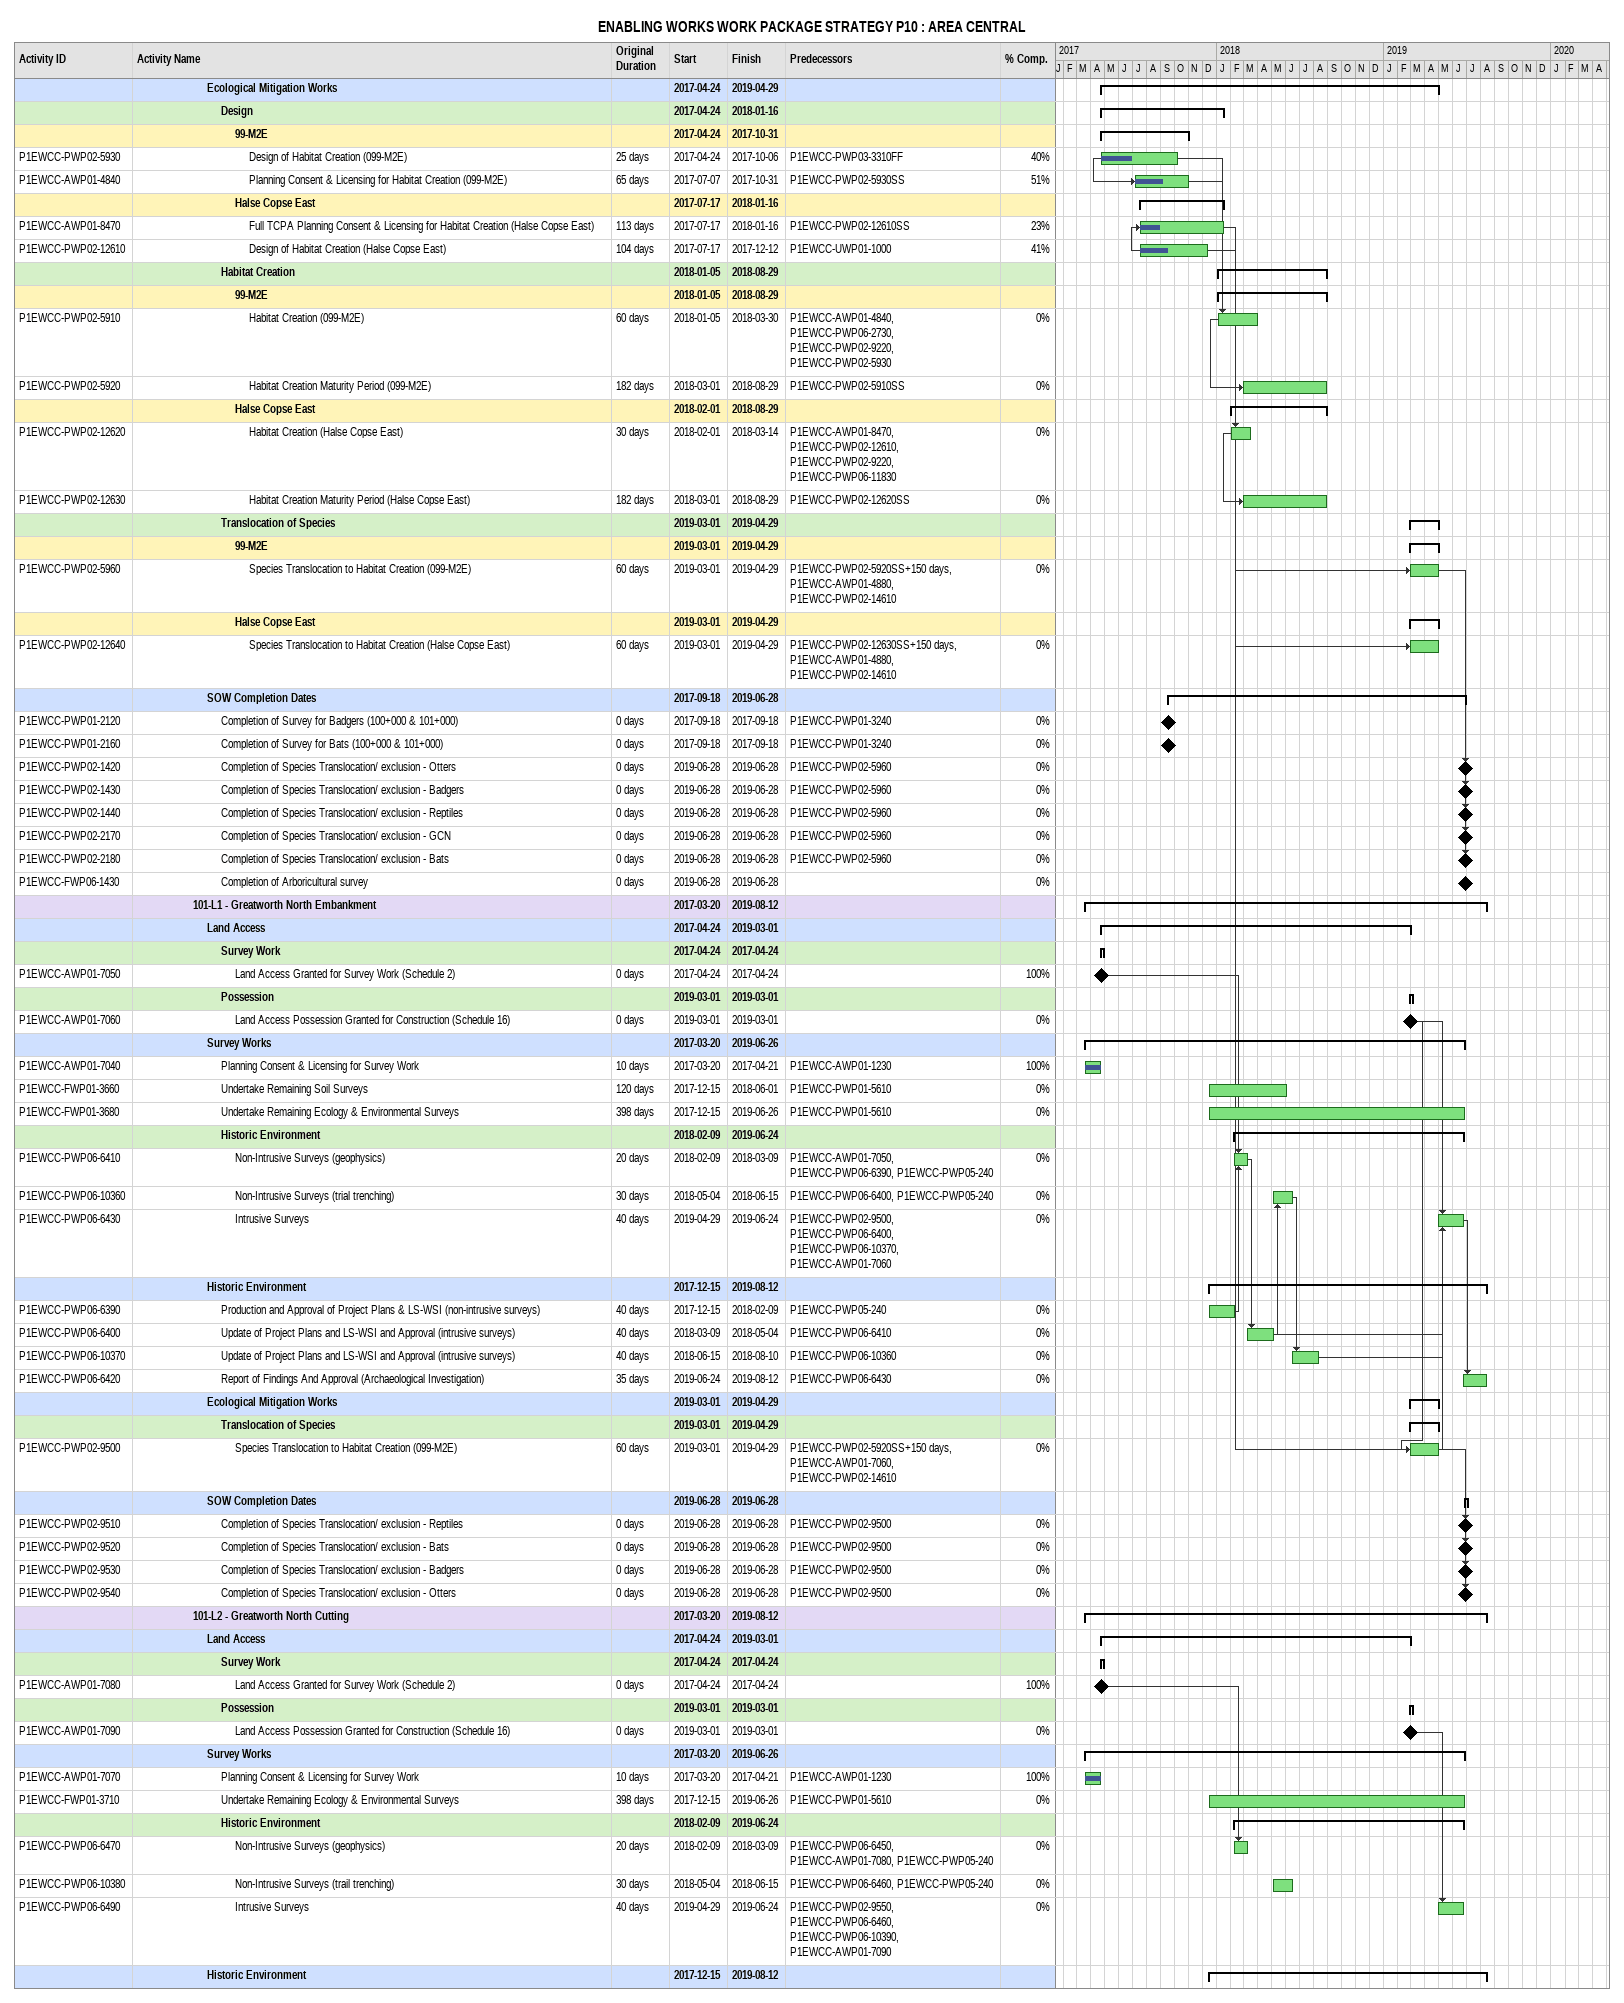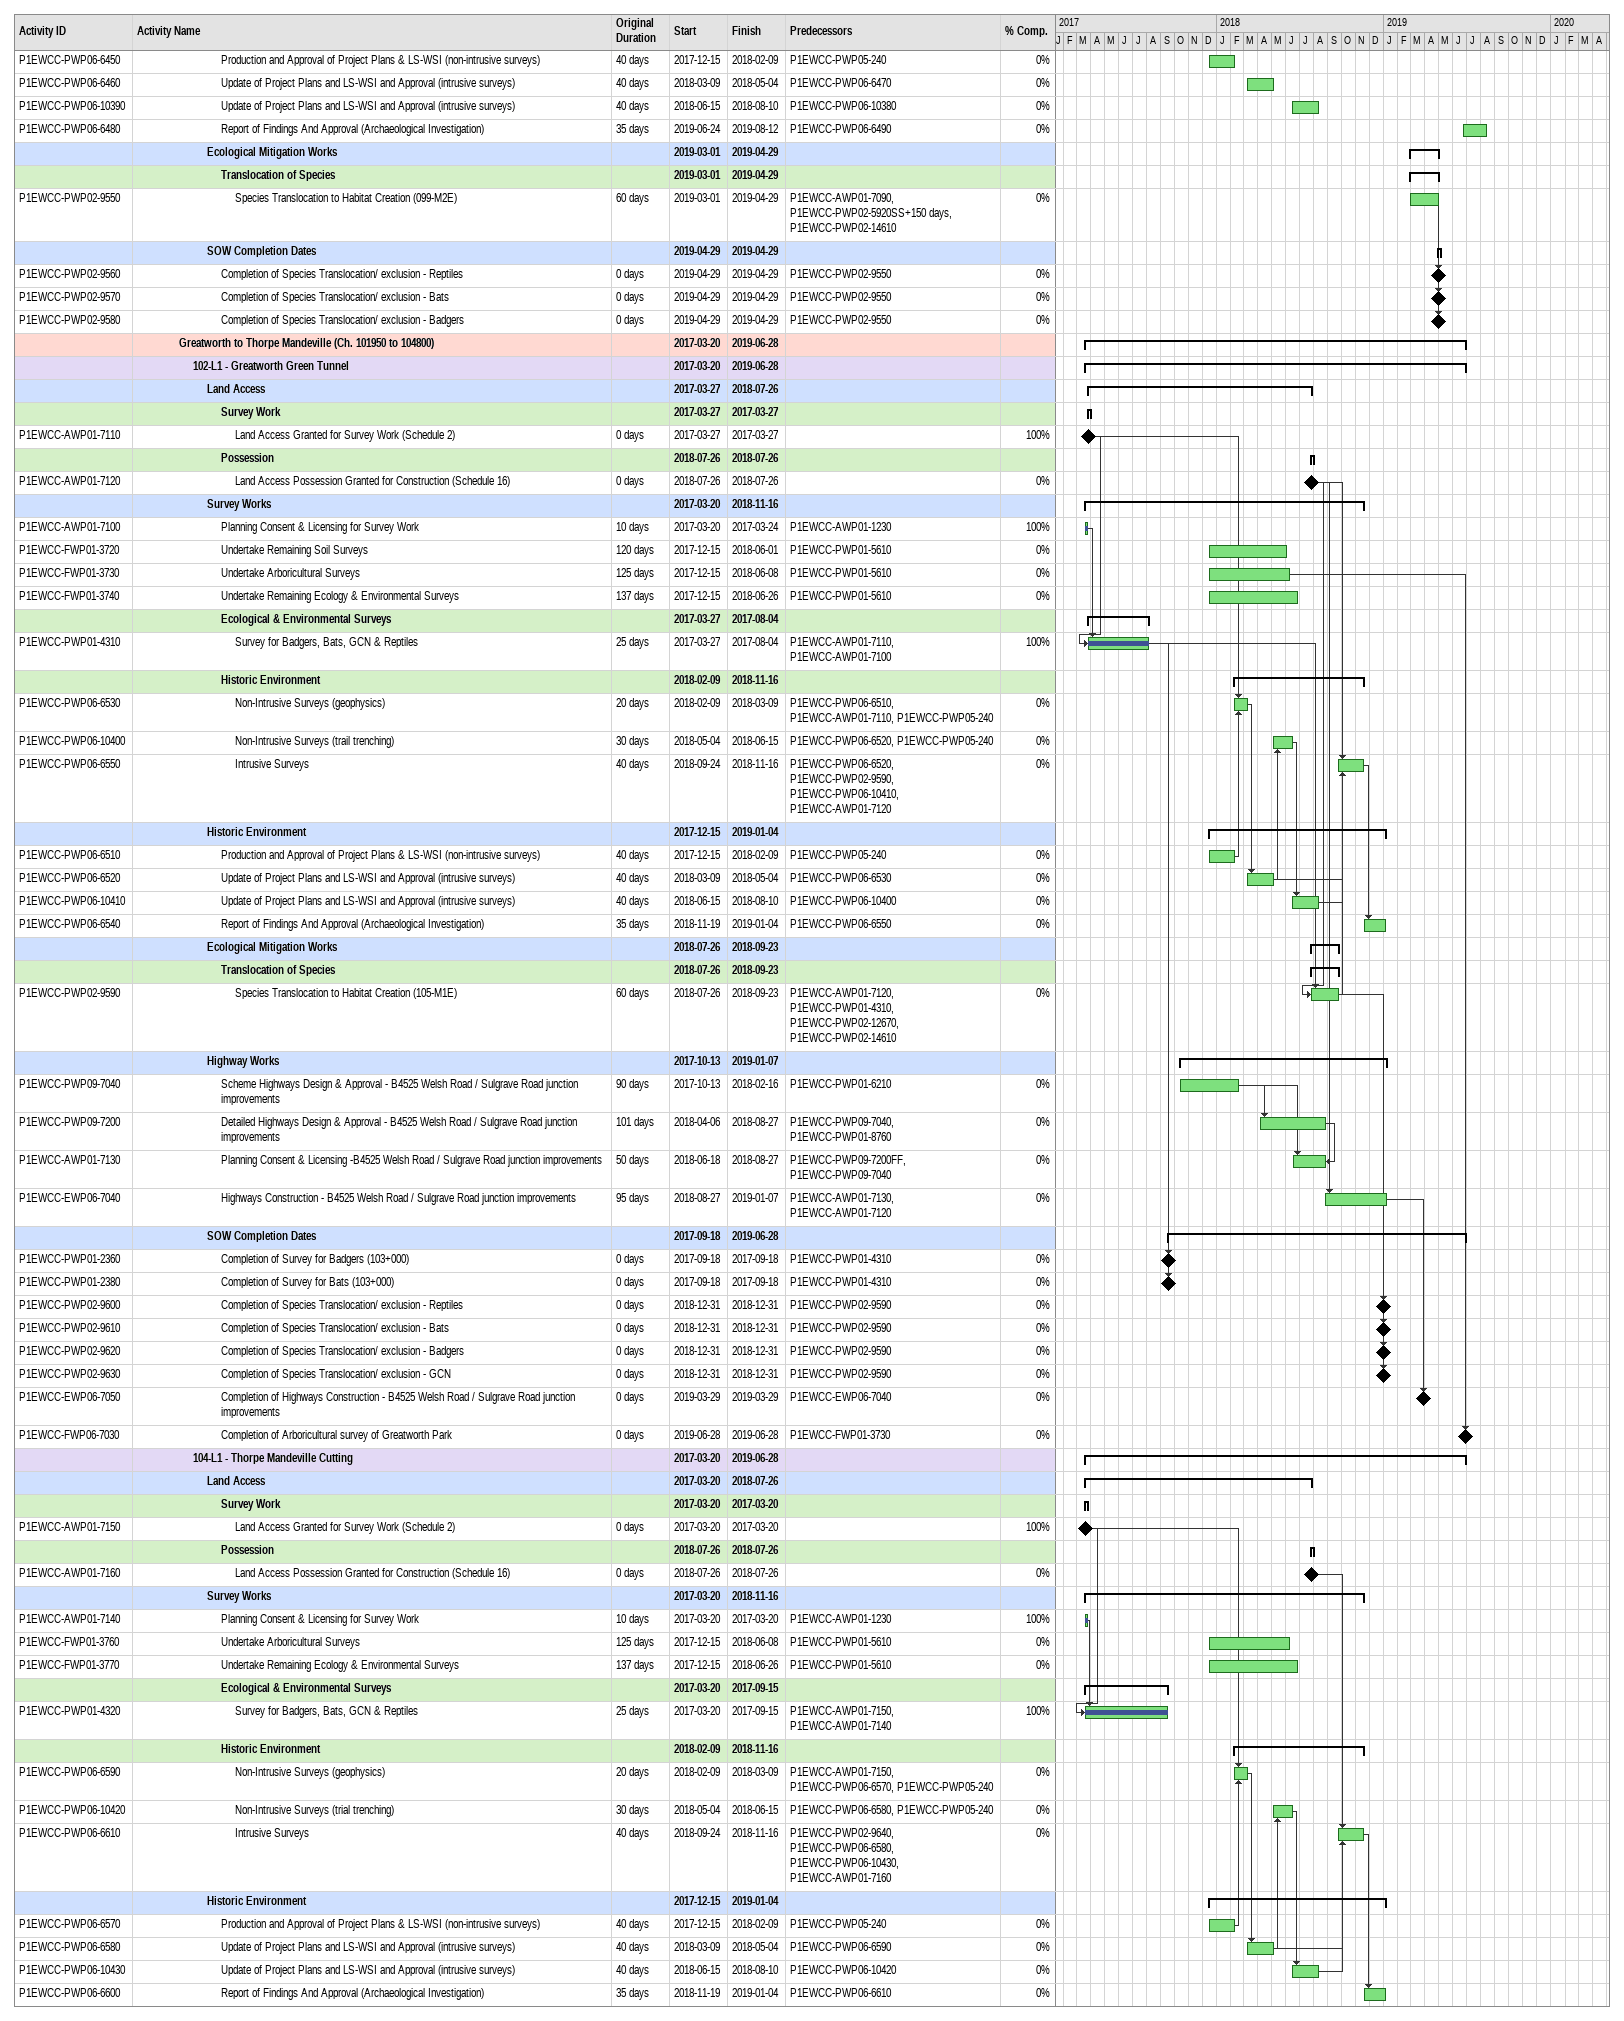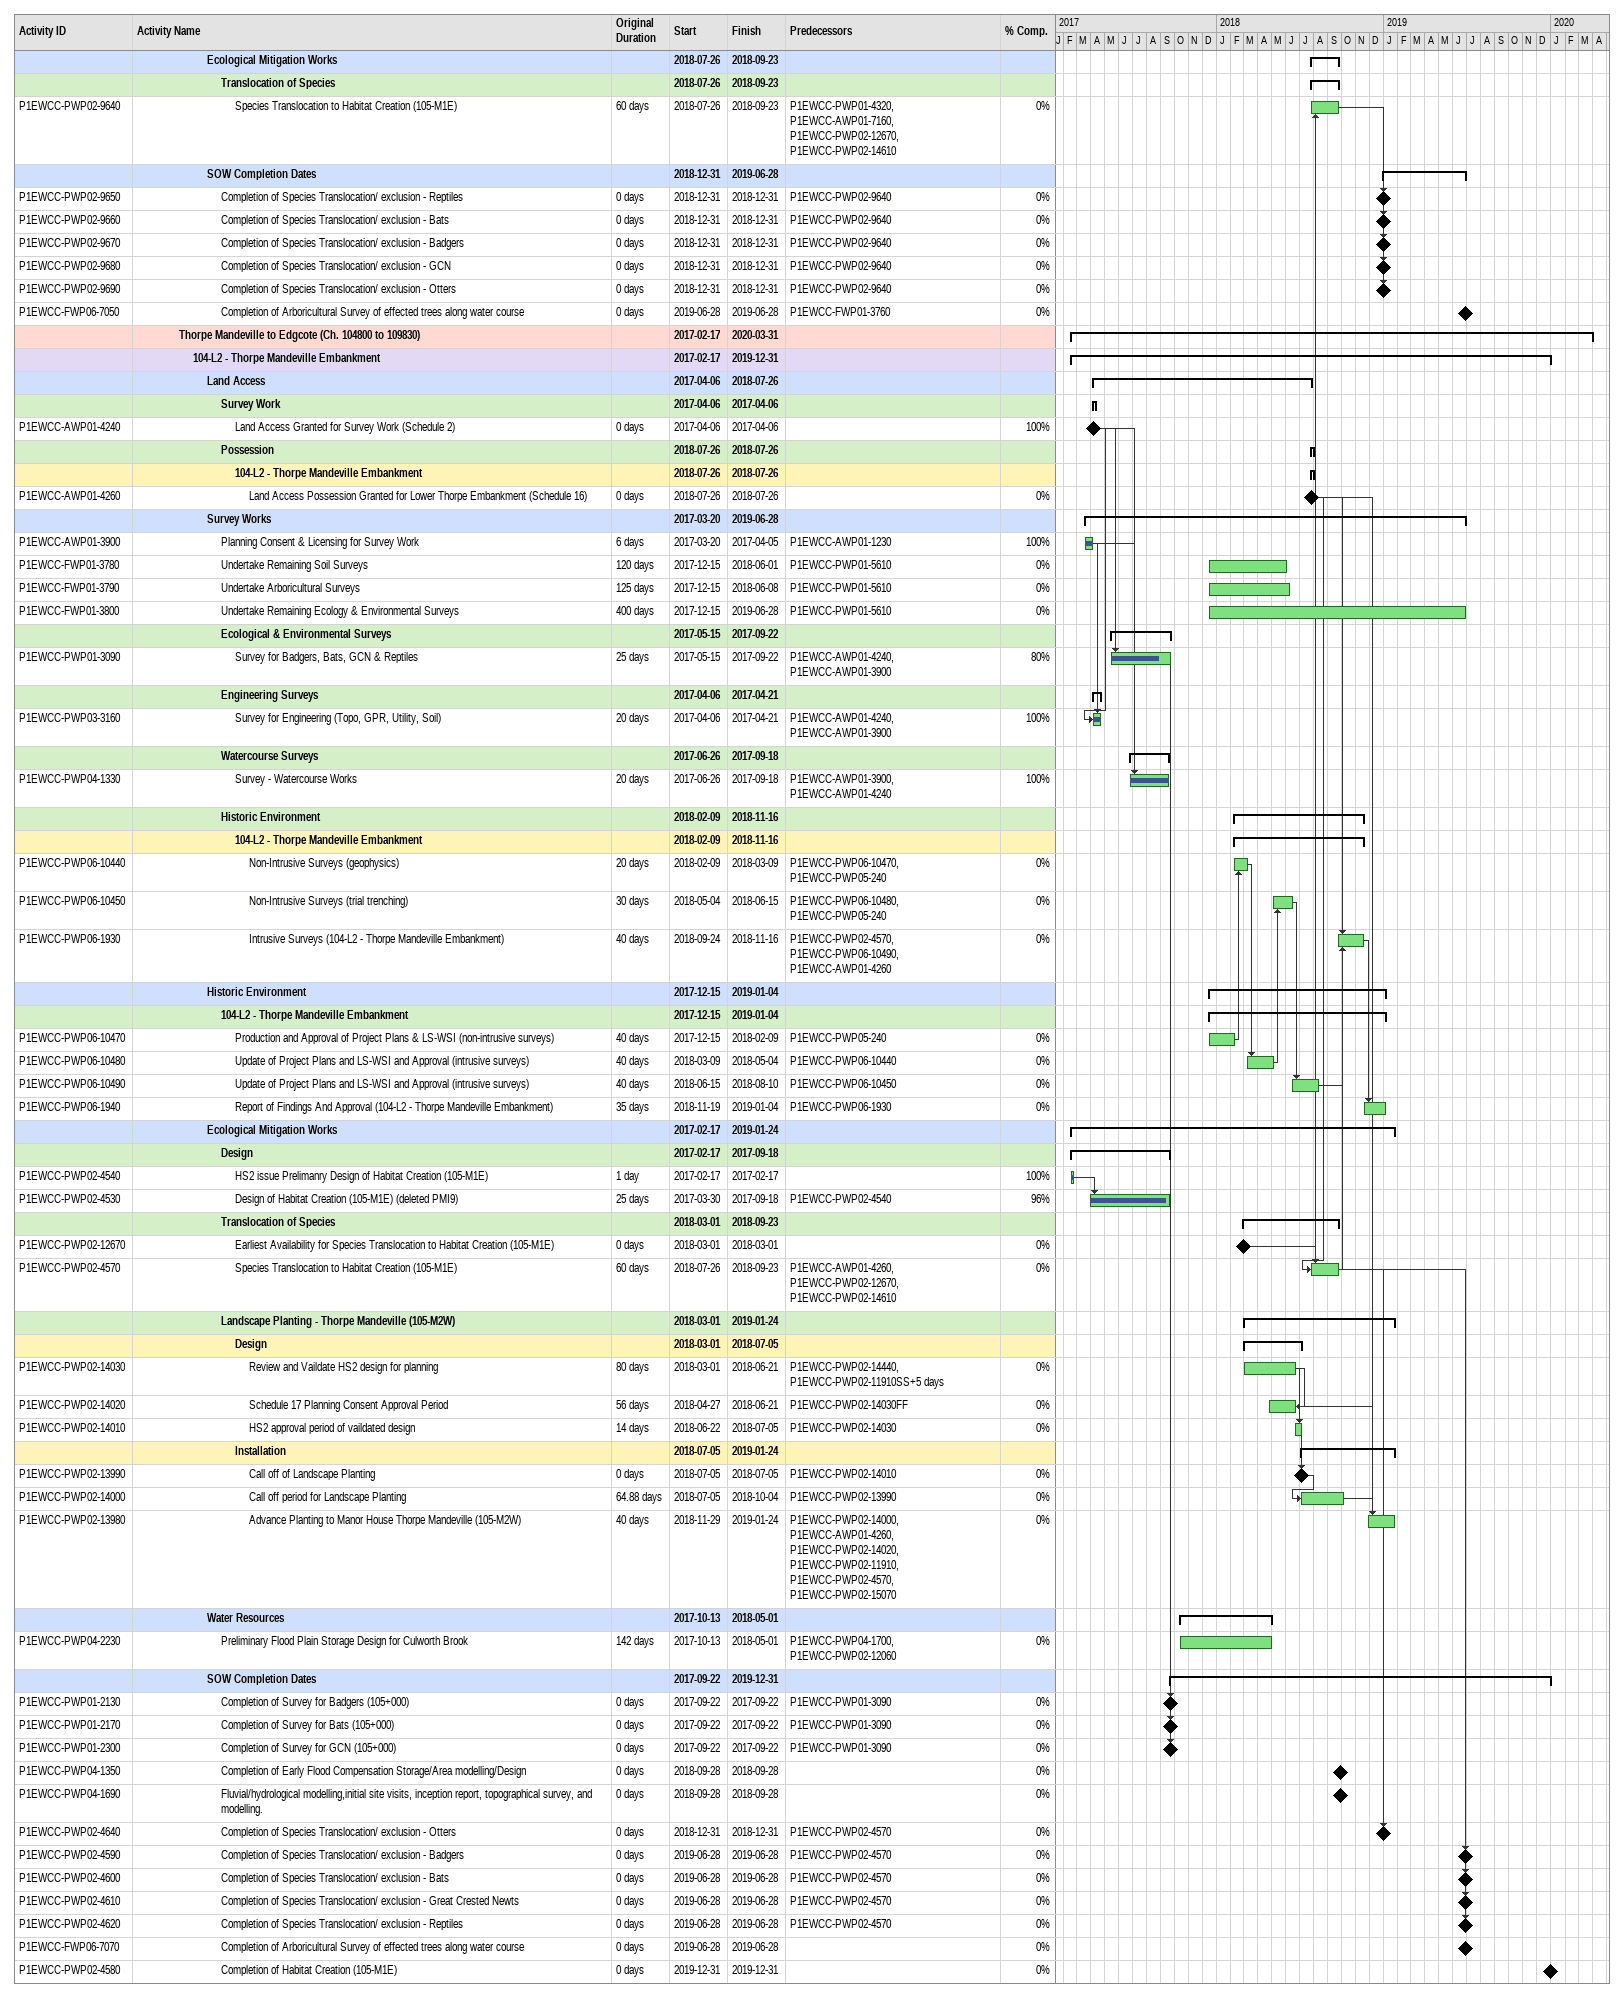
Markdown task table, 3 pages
ENABLING WORKS WORK PACKAGE STRATEGY P10 : AREA CENTRAL

| ID | Level | Task | Original duration | Start | Finish | Predecessors | % complete |
|---|---|---|---|---|---|---|---|
|  | 6 | **Ecological Mitigation Works** |  | 2017-04-24 | 2019-04-29 |  |  |
|  | 7 | **Design** |  | 2017-04-24 | 2018-01-16 |  |  |
|  | 8 | **99-M2E** |  | 2017-04-24 | 2017-10-31 |  |  |
| P1EWCC-PWP02-5930 | 9 | Design of Habitat Creation (099-M2E) | 25d | 2017-04-24 | 2017-10-06 | P1EWCC-PWP03-3310FF | 40 |
| P1EWCC-AWP01-4840 | 9 | Planning Consent & Licensing for Habitat Creation (099-M2E) | 65d | 2017-07-07 | 2017-10-31 | P1EWCC-PWP02-5930SS | 51 |
|  | 8 | **Halse Copse East** |  | 2017-07-17 | 2018-01-16 |  |  |
| P1EWCC-AWP01-8470 | 9 | Full TCPA Planning Consent & Licensing for Habitat Creation (Halse Copse East) | 113d | 2017-07-17 | 2018-01-16 | P1EWCC-PWP02-12610SS | 23 |
| P1EWCC-PWP02-12610 | 9 | Design of Habitat Creation (Halse Copse East) | 104d | 2017-07-17 | 2017-12-12 | P1EWCC-UWP01-1000 | 41 |
|  | 7 | **Habitat Creation** |  | 2018-01-05 | 2018-08-29 |  |  |
|  | 8 | **99-M2E** |  | 2018-01-05 | 2018-08-29 |  |  |
| P1EWCC-PWP02-5910 | 9 | Habitat Creation (099-M2E) | 60d | 2018-01-05 | 2018-03-30 | P1EWCC-AWP01-4840, P1EWCC-PWP06-2730, P1EWCC-PWP02-9220, P1EWCC-PWP02-5930 | 0 |
| P1EWCC-PWP02-5920 | 9 | Habitat Creation Maturity Period (099-M2E) | 182d | 2018-03-01 | 2018-08-29 | P1EWCC-PWP02-5910SS | 0 |
|  | 8 | **Halse Copse East** |  | 2018-02-01 | 2018-08-29 |  |  |
| P1EWCC-PWP02-12620 | 9 | Habitat Creation (Halse Copse East) | 30d | 2018-02-01 | 2018-03-14 | P1EWCC-AWP01-8470, P1EWCC-PWP02-12610, P1EWCC-PWP02-9220, P1EWCC-PWP06-11830 | 0 |
| P1EWCC-PWP02-12630 | 9 | Habitat Creation Maturity Period (Halse Copse East) | 182d | 2018-03-01 | 2018-08-29 | P1EWCC-PWP02-12620SS | 0 |
|  | 7 | **Translocation of Species** |  | 2019-03-01 | 2019-04-29 |  |  |
|  | 8 | **99-M2E** |  | 2019-03-01 | 2019-04-29 |  |  |
| P1EWCC-PWP02-5960 | 9 | Species Translocation to Habitat Creation (099-M2E) | 60d | 2019-03-01 | 2019-04-29 | P1EWCC-PWP02-5920SS+150d, P1EWCC-AWP01-4880, P1EWCC-PWP02-14610 | 0 |
|  | 8 | **Halse Copse East** |  | 2019-03-01 | 2019-04-29 |  |  |
| P1EWCC-PWP02-12640 | 9 | Species Translocation to Habitat Creation (Halse Copse East) | 60d | 2019-03-01 | 2019-04-29 | P1EWCC-PWP02-12630SS+150d, P1EWCC-AWP01-4880, P1EWCC-PWP02-14610 | 0 |
|  | 6 | **SOW Completion Dates** |  | 2017-09-18 | 2019-06-28 |  |  |
| P1EWCC-PWP01-2120 | 7 | Completion of Survey for Badgers (100+000 & 101+000) | 0d | 2017-09-18 | 2017-09-18 | P1EWCC-PWP01-3240 | 0 |
| P1EWCC-PWP01-2160 | 7 | Completion of Survey for Bats (100+000 & 101+000) | 0d | 2017-09-18 | 2017-09-18 | P1EWCC-PWP01-3240 | 0 |
| P1EWCC-PWP02-1420 | 7 | Completion of Species Translocation/ exclusion - Otters | 0d | 2019-06-28 | 2019-06-28 | P1EWCC-PWP02-5960 | 0 |
| P1EWCC-PWP02-1430 | 7 | Completion of Species Translocation/ exclusion - Badgers | 0d | 2019-06-28 | 2019-06-28 | P1EWCC-PWP02-5960 | 0 |
| P1EWCC-PWP02-1440 | 7 | Completion of Species Translocation/ exclusion - Reptiles | 0d | 2019-06-28 | 2019-06-28 | P1EWCC-PWP02-5960 | 0 |
| P1EWCC-PWP02-2170 | 7 | Completion of Species Translocation/ exclusion - GCN | 0d | 2019-06-28 | 2019-06-28 | P1EWCC-PWP02-5960 | 0 |
| P1EWCC-PWP02-2180 | 7 | Completion of Species Translocation/ exclusion - Bats | 0d | 2019-06-28 | 2019-06-28 | P1EWCC-PWP02-5960 | 0 |
| P1EWCC-FWP06-1430 | 7 | Completion of Arboricultural survey | 0d | 2019-06-28 | 2019-06-28 |  | 0 |
|  | 5 | **101-L1 - Greatworth North Embankment** |  | 2017-03-20 | 2019-08-12 |  |  |
|  | 6 | **Land Access** |  | 2017-04-24 | 2019-03-01 |  |  |
|  | 7 | **Survey Work** |  | 2017-04-24 | 2017-04-24 |  |  |
| P1EWCC-AWP01-7050 | 8 | Land Access Granted for Survey Work (Schedule 2) | 0d | 2017-04-24 | 2017-04-24 |  | 100 |
|  | 7 | **Possession** |  | 2019-03-01 | 2019-03-01 |  |  |
| P1EWCC-AWP01-7060 | 8 | Land Access Possession Granted for Construction (Schedule 16) | 0d | 2019-03-01 | 2019-03-01 |  | 0 |
|  | 6 | **Survey Works** |  | 2017-03-20 | 2019-06-26 |  |  |
| P1EWCC-AWP01-7040 | 7 | Planning Consent & Licensing for Survey Work | 10d | 2017-03-20 | 2017-04-21 | P1EWCC-AWP01-1230 | 100 |
| P1EWCC-FWP01-3660 | 7 | Undertake Remaining Soil Surveys | 120d | 2017-12-15 | 2018-06-01 | P1EWCC-PWP01-5610 | 0 |
| P1EWCC-FWP01-3680 | 7 | Undertake Remaining Ecology & Environmental Surveys | 398d | 2017-12-15 | 2019-06-26 | P1EWCC-PWP01-5610 | 0 |
|  | 7 | **Historic Environment** |  | 2018-02-09 | 2019-06-24 |  |  |
| P1EWCC-PWP06-6410 | 8 | Non-Intrusive Surveys (geophysics) | 20d | 2018-02-09 | 2018-03-09 | P1EWCC-AWP01-7050, P1EWCC-PWP06-6390, P1EWCC-PWP05-240 | 0 |
| P1EWCC-PWP06-10360 | 8 | Non-Intrusive Surveys (trial trenching) | 30d | 2018-05-04 | 2018-06-15 | P1EWCC-PWP06-6400, P1EWCC-PWP05-240 | 0 |
| P1EWCC-PWP06-6430 | 8 | Intrusive Surveys | 40d | 2019-04-29 | 2019-06-24 | P1EWCC-PWP02-9500, P1EWCC-PWP06-6400, P1EWCC-PWP06-10370, P1EWCC-AWP01-7060 | 0 |
|  | 6 | **Historic Environment** |  | 2017-12-15 | 2019-08-12 |  |  |
| P1EWCC-PWP06-6390 | 7 | Production and Approval of Project Plans & LS-WSI (non-intrusive surveys) | 40d | 2017-12-15 | 2018-02-09 | P1EWCC-PWP05-240 | 0 |
| P1EWCC-PWP06-6400 | 7 | Update of Project Plans and LS-WSI and Approval (intrusive surveys) | 40d | 2018-03-09 | 2018-05-04 | P1EWCC-PWP06-6410 | 0 |
| P1EWCC-PWP06-10370 | 7 | Update of Project Plans and LS-WSI and Approval (intrusive surveys) | 40d | 2018-06-15 | 2018-08-10 | P1EWCC-PWP06-10360 | 0 |
| P1EWCC-PWP06-6420 | 7 | Report of Findings And Approval (Archaeological Investigation) | 35d | 2019-06-24 | 2019-08-12 | P1EWCC-PWP06-6430 | 0 |
|  | 6 | **Ecological Mitigation Works** |  | 2019-03-01 | 2019-04-29 |  |  |
|  | 7 | **Translocation of Species** |  | 2019-03-01 | 2019-04-29 |  |  |
| P1EWCC-PWP02-9500 | 8 | Species Translocation to Habitat Creation (099-M2E) | 60d | 2019-03-01 | 2019-04-29 | P1EWCC-PWP02-5920SS+150d, P1EWCC-AWP01-7060, P1EWCC-PWP02-14610 | 0 |
|  | 6 | **SOW Completion Dates** |  | 2019-06-28 | 2019-06-28 |  |  |
| P1EWCC-PWP02-9510 | 7 | Completion of Species Translocation/ exclusion - Reptiles | 0d | 2019-06-28 | 2019-06-28 | P1EWCC-PWP02-9500 | 0 |
| P1EWCC-PWP02-9520 | 7 | Completion of Species Translocation/ exclusion - Bats | 0d | 2019-06-28 | 2019-06-28 | P1EWCC-PWP02-9500 | 0 |
| P1EWCC-PWP02-9530 | 7 | Completion of Species Translocation/ exclusion - Badgers | 0d | 2019-06-28 | 2019-06-28 | P1EWCC-PWP02-9500 | 0 |
| P1EWCC-PWP02-9540 | 7 | Completion of Species Translocation/ exclusion - Otters | 0d | 2019-06-28 | 2019-06-28 | P1EWCC-PWP02-9500 | 0 |
|  | 5 | **101-L2 - Greatworth North Cutting** |  | 2017-03-20 | 2019-08-12 |  |  |
|  | 6 | **Land Access** |  | 2017-04-24 | 2019-03-01 |  |  |
|  | 7 | **Survey Work** |  | 2017-04-24 | 2017-04-24 |  |  |
| P1EWCC-AWP01-7080 | 8 | Land Access Granted for Survey Work (Schedule 2) | 0d | 2017-04-24 | 2017-04-24 |  | 100 |
|  | 7 | **Possession** |  | 2019-03-01 | 2019-03-01 |  |  |
| P1EWCC-AWP01-7090 | 8 | Land Access Possession Granted for Construction (Schedule 16) | 0d | 2019-03-01 | 2019-03-01 |  | 0 |
|  | 6 | **Survey Works** |  | 2017-03-20 | 2019-06-26 |  |  |
| P1EWCC-AWP01-7070 | 7 | Planning Consent & Licensing for Survey Work | 10d | 2017-03-20 | 2017-04-21 | P1EWCC-AWP01-1230 | 100 |
| P1EWCC-FWP01-3710 | 7 | Undertake Remaining Ecology & Environmental Surveys | 398d | 2017-12-15 | 2019-06-26 | P1EWCC-PWP01-5610 | 0 |
|  | 7 | **Historic Environment** |  | 2018-02-09 | 2019-06-24 |  |  |
| P1EWCC-PWP06-6470 | 8 | Non-Intrusive Surveys (geophysics) | 20d | 2018-02-09 | 2018-03-09 | P1EWCC-PWP06-6450, P1EWCC-AWP01-7080, P1EWCC-PWP05-240 | 0 |
| P1EWCC-PWP06-10380 | 8 | Non-Intrusive Surveys (trail trenching) | 30d | 2018-05-04 | 2018-06-15 | P1EWCC-PWP06-6460, P1EWCC-PWP05-240 | 0 |
| P1EWCC-PWP06-6490 | 8 | Intrusive Surveys | 40d | 2019-04-29 | 2019-06-24 | P1EWCC-PWP02-9550, P1EWCC-PWP06-6460, P1EWCC-PWP06-10390, P1EWCC-AWP01-7090 | 0 |
|  | 6 | **Historic Environment** |  | 2017-12-15 | 2019-08-12 |  |  |
| P1EWCC-PWP06-6450 | 7 | Production and Approval of Project Plans & LS-WSI (non-intrusive surveys) | 40d | 2017-12-15 | 2018-02-09 | P1EWCC-PWP05-240 | 0 |
| P1EWCC-PWP06-6460 | 7 | Update of Project Plans and LS-WSI and Approval (intrusive surveys) | 40d | 2018-03-09 | 2018-05-04 | P1EWCC-PWP06-6470 | 0 |
| P1EWCC-PWP06-10390 | 7 | Update of Project Plans and LS-WSI and Approval (intrusive surveys) | 40d | 2018-06-15 | 2018-08-10 | P1EWCC-PWP06-10380 | 0 |
| P1EWCC-PWP06-6480 | 7 | Report of Findings And Approval (Archaeological Investigation) | 35d | 2019-06-24 | 2019-08-12 | P1EWCC-PWP06-6490 | 0 |
|  | 6 | **Ecological Mitigation Works** |  | 2019-03-01 | 2019-04-29 |  |  |
|  | 7 | **Translocation of Species** |  | 2019-03-01 | 2019-04-29 |  |  |
| P1EWCC-PWP02-9550 | 8 | Species Translocation to Habitat Creation (099-M2E) | 60d | 2019-03-01 | 2019-04-29 | P1EWCC-AWP01-7090, P1EWCC-PWP02-5920SS+150d, P1EWCC-PWP02-14610 | 0 |
|  | 6 | **SOW Completion Dates** |  | 2019-04-29 | 2019-04-29 |  |  |
| P1EWCC-PWP02-9560 | 7 | Completion of Species Translocation/ exclusion - Reptiles | 0d | 2019-04-29 | 2019-04-29 | P1EWCC-PWP02-9550 | 0 |
| P1EWCC-PWP02-9570 | 7 | Completion of Species Translocation/ exclusion - Bats | 0d | 2019-04-29 | 2019-04-29 | P1EWCC-PWP02-9550 | 0 |
| P1EWCC-PWP02-9580 | 7 | Completion of Species Translocation/ exclusion - Badgers | 0d | 2019-04-29 | 2019-04-29 | P1EWCC-PWP02-9550 | 0 |
|  | 4 | **Greatworth to Thorpe Mandeville (Ch. 101950 to 104800)** |  | 2017-03-20 | 2019-06-28 |  |  |
|  | 5 | **102-L1 - Greatworth Green Tunnel** |  | 2017-03-20 | 2019-06-28 |  |  |
|  | 6 | **Land Access** |  | 2017-03-27 | 2018-07-26 |  |  |
|  | 7 | **Survey Work** |  | 2017-03-27 | 2017-03-27 |  |  |
| P1EWCC-AWP01-7110 | 8 | Land Access Granted for Survey Work (Schedule 2) | 0d | 2017-03-27 | 2017-03-27 |  | 100 |
|  | 7 | **Possession** |  | 2018-07-26 | 2018-07-26 |  |  |
| P1EWCC-AWP01-7120 | 8 | Land Access Possession Granted for Construction (Schedule 16) | 0d | 2018-07-26 | 2018-07-26 |  | 0 |
|  | 6 | **Survey Works** |  | 2017-03-20 | 2018-11-16 |  |  |
| P1EWCC-AWP01-7100 | 7 | Planning Consent & Licensing for Survey Work | 10d | 2017-03-20 | 2017-03-24 | P1EWCC-AWP01-1230 | 100 |
| P1EWCC-FWP01-3720 | 7 | Undertake Remaining Soil Surveys | 120d | 2017-12-15 | 2018-06-01 | P1EWCC-PWP01-5610 | 0 |
| P1EWCC-FWP01-3730 | 7 | Undertake Arboricultural Surveys | 125d | 2017-12-15 | 2018-06-08 | P1EWCC-PWP01-5610 | 0 |
| P1EWCC-FWP01-3740 | 7 | Undertake Remaining Ecology & Environmental Surveys | 137d | 2017-12-15 | 2018-06-26 | P1EWCC-PWP01-5610 | 0 |
|  | 7 | **Ecological & Environmental Surveys** |  | 2017-03-27 | 2017-08-04 |  |  |
| P1EWCC-PWP01-4310 | 8 | Survey for Badgers, Bats, GCN & Reptiles | 25d | 2017-03-27 | 2017-08-04 | P1EWCC-AWP01-7110, P1EWCC-AWP01-7100 | 100 |
|  | 7 | **Historic Environment** |  | 2018-02-09 | 2018-11-16 |  |  |
| P1EWCC-PWP06-6530 | 8 | Non-Intrusive Surveys (geophysics) | 20d | 2018-02-09 | 2018-03-09 | P1EWCC-PWP06-6510, P1EWCC-AWP01-7110, P1EWCC-PWP05-240 | 0 |
| P1EWCC-PWP06-10400 | 8 | Non-Intrusive Surveys (trail trenching) | 30d | 2018-05-04 | 2018-06-15 | P1EWCC-PWP06-6520, P1EWCC-PWP05-240 | 0 |
| P1EWCC-PWP06-6550 | 8 | Intrusive Surveys | 40d | 2018-09-24 | 2018-11-16 | P1EWCC-PWP06-6520, P1EWCC-PWP02-9590, P1EWCC-PWP06-10410, P1EWCC-AWP01-7120 | 0 |
|  | 6 | **Historic Environment** |  | 2017-12-15 | 2019-01-04 |  |  |
| P1EWCC-PWP06-6510 | 7 | Production and Approval of Project Plans & LS-WSI (non-intrusive surveys) | 40d | 2017-12-15 | 2018-02-09 | P1EWCC-PWP05-240 | 0 |
| P1EWCC-PWP06-6520 | 7 | Update of Project Plans and LS-WSI and Approval (intrusive surveys) | 40d | 2018-03-09 | 2018-05-04 | P1EWCC-PWP06-6530 | 0 |
| P1EWCC-PWP06-10410 | 7 | Update of Project Plans and LS-WSI and Approval (intrusive surveys) | 40d | 2018-06-15 | 2018-08-10 | P1EWCC-PWP06-10400 | 0 |
| P1EWCC-PWP06-6540 | 7 | Report of Findings And Approval (Archaeological Investigation) | 35d | 2018-11-19 | 2019-01-04 | P1EWCC-PWP06-6550 | 0 |
|  | 6 | **Ecological Mitigation Works** |  | 2018-07-26 | 2018-09-23 |  |  |
|  | 7 | **Translocation of Species** |  | 2018-07-26 | 2018-09-23 |  |  |
| P1EWCC-PWP02-9590 | 8 | Species Translocation to Habitat Creation (105-M1E) | 60d | 2018-07-26 | 2018-09-23 | P1EWCC-AWP01-7120, P1EWCC-PWP01-4310, P1EWCC-PWP02-12670, P1EWCC-PWP02-14610 | 0 |
|  | 6 | **Highway Works** |  | 2017-10-13 | 2019-01-07 |  |  |
| P1EWCC-PWP09-7040 | 7 | Scheme Highways Design & Approval - B4525 Welsh Road / Sulgrave Road junction improvements | 90d | 2017-10-13 | 2018-02-16 | P1EWCC-PWP01-6210 | 0 |
| P1EWCC-PWP09-7200 | 7 | Detailed Highways Design & Approval - B4525 Welsh Road / Sulgrave Road junction improvements | 101d | 2018-04-06 | 2018-08-27 | P1EWCC-PWP09-7040, P1EWCC-PWP01-8760 | 0 |
| P1EWCC-AWP01-7130 | 7 | Planning Consent & Licensing -B4525 Welsh Road / Sulgrave Road junction improvements | 50d | 2018-06-18 | 2018-08-27 | P1EWCC-PWP09-7200FF, P1EWCC-PWP09-7040 | 0 |
| P1EWCC-EWP06-7040 | 7 | Highways Construction - B4525 Welsh Road / Sulgrave Road junction improvements | 95d | 2018-08-27 | 2019-01-07 | P1EWCC-AWP01-7130, P1EWCC-AWP01-7120 | 0 |
|  | 6 | **SOW Completion Dates** |  | 2017-09-18 | 2019-06-28 |  |  |
| P1EWCC-PWP01-2360 | 7 | Completion of Survey for Badgers (103+000) | 0d | 2017-09-18 | 2017-09-18 | P1EWCC-PWP01-4310 | 0 |
| P1EWCC-PWP01-2380 | 7 | Completion of Survey for Bats (103+000) | 0d | 2017-09-18 | 2017-09-18 | P1EWCC-PWP01-4310 | 0 |
| P1EWCC-PWP02-9600 | 7 | Completion of Species Translocation/ exclusion - Reptiles | 0d | 2018-12-31 | 2018-12-31 | P1EWCC-PWP02-9590 | 0 |
| P1EWCC-PWP02-9610 | 7 | Completion of Species Translocation/ exclusion - Bats | 0d | 2018-12-31 | 2018-12-31 | P1EWCC-PWP02-9590 | 0 |
| P1EWCC-PWP02-9620 | 7 | Completion of Species Translocation/ exclusion - Badgers | 0d | 2018-12-31 | 2018-12-31 | P1EWCC-PWP02-9590 | 0 |
| P1EWCC-PWP02-9630 | 7 | Completion of Species Translocation/ exclusion - GCN | 0d | 2018-12-31 | 2018-12-31 | P1EWCC-PWP02-9590 | 0 |
| P1EWCC-EWP06-7050 | 7 | Completion of Highways Construction - B4525 Welsh Road / Sulgrave Road junction improvements | 0d | 2019-03-29 | 2019-03-29 | P1EWCC-EWP06-7040 | 0 |
| P1EWCC-FWP06-7030 | 7 | Completion of Arboricultural survey of Greatworth Park | 0d | 2019-06-28 | 2019-06-28 | P1EWCC-FWP01-3730 | 0 |
|  | 5 | **104-L1 - Thorpe Mandeville Cutting** |  | 2017-03-20 | 2019-06-28 |  |  |
|  | 6 | **Land Access** |  | 2017-03-20 | 2018-07-26 |  |  |
|  | 7 | **Survey Work** |  | 2017-03-20 | 2017-03-20 |  |  |
| P1EWCC-AWP01-7150 | 8 | Land Access Granted for Survey Work (Schedule 2) | 0d | 2017-03-20 | 2017-03-20 |  | 100 |
|  | 7 | **Possession** |  | 2018-07-26 | 2018-07-26 |  |  |
| P1EWCC-AWP01-7160 | 8 | Land Access Possession Granted for Construction (Schedule 16) | 0d | 2018-07-26 | 2018-07-26 |  | 0 |
|  | 6 | **Survey Works** |  | 2017-03-20 | 2018-11-16 |  |  |
| P1EWCC-AWP01-7140 | 7 | Planning Consent & Licensing for Survey Work | 10d | 2017-03-20 | 2017-03-20 | P1EWCC-AWP01-1230 | 100 |
| P1EWCC-FWP01-3760 | 7 | Undertake Arboricultural Surveys | 125d | 2017-12-15 | 2018-06-08 | P1EWCC-PWP01-5610 | 0 |
| P1EWCC-FWP01-3770 | 7 | Undertake Remaining Ecology & Environmental Surveys | 137d | 2017-12-15 | 2018-06-26 | P1EWCC-PWP01-5610 | 0 |
|  | 7 | **Ecological & Environmental Surveys** |  | 2017-03-20 | 2017-09-15 |  |  |
| P1EWCC-PWP01-4320 | 8 | Survey for Badgers, Bats, GCN & Reptiles | 25d | 2017-03-20 | 2017-09-15 | P1EWCC-AWP01-7150, P1EWCC-AWP01-7140 | 100 |
|  | 7 | **Historic Environment** |  | 2018-02-09 | 2018-11-16 |  |  |
| P1EWCC-PWP06-6590 | 8 | Non-Intrusive Surveys (geophysics) | 20d | 2018-02-09 | 2018-03-09 | P1EWCC-AWP01-7150, P1EWCC-PWP06-6570, P1EWCC-PWP05-240 | 0 |
| P1EWCC-PWP06-10420 | 8 | Non-Intrusive Surveys (trial trenching) | 30d | 2018-05-04 | 2018-06-15 | P1EWCC-PWP06-6580, P1EWCC-PWP05-240 | 0 |
| P1EWCC-PWP06-6610 | 8 | Intrusive Surveys | 40d | 2018-09-24 | 2018-11-16 | P1EWCC-PWP02-9640, P1EWCC-PWP06-6580, P1EWCC-PWP06-10430, P1EWCC-AWP01-7160 | 0 |
|  | 6 | **Historic Environment** |  | 2017-12-15 | 2019-01-04 |  |  |
| P1EWCC-PWP06-6570 | 7 | Production and Approval of Project Plans & LS-WSI (non-intrusive surveys) | 40d | 2017-12-15 | 2018-02-09 | P1EWCC-PWP05-240 | 0 |
| P1EWCC-PWP06-6580 | 7 | Update of Project Plans and LS-WSI and Approval (intrusive surveys) | 40d | 2018-03-09 | 2018-05-04 | P1EWCC-PWP06-6590 | 0 |
| P1EWCC-PWP06-10430 | 7 | Update of Project Plans and LS-WSI and Approval (intrusive surveys) | 40d | 2018-06-15 | 2018-08-10 | P1EWCC-PWP06-10420 | 0 |
| P1EWCC-PWP06-6600 | 7 | Report of Findings And Approval (Archaeological Investigation) | 35d | 2018-11-19 | 2019-01-04 | P1EWCC-PWP06-6610 | 0 |
|  | 6 | **Ecological Mitigation Works** |  | 2018-07-26 | 2018-09-23 |  |  |
|  | 7 | **Translocation of Species** |  | 2018-07-26 | 2018-09-23 |  |  |
| P1EWCC-PWP02-9640 | 8 | Species Translocation to Habitat Creation (105-M1E) | 60d | 2018-07-26 | 2018-09-23 | P1EWCC-PWP01-4320, P1EWCC-AWP01-7160, P1EWCC-PWP02-12670, P1EWCC-PWP02-14610 | 0 |
|  | 6 | **SOW Completion Dates** |  | 2018-12-31 | 2019-06-28 |  |  |
| P1EWCC-PWP02-9650 | 7 | Completion of Species Translocation/ exclusion - Reptiles | 0d | 2018-12-31 | 2018-12-31 | P1EWCC-PWP02-9640 | 0 |
| P1EWCC-PWP02-9660 | 7 | Completion of Species Translocation/ exclusion - Bats | 0d | 2018-12-31 | 2018-12-31 | P1EWCC-PWP02-9640 | 0 |
| P1EWCC-PWP02-9670 | 7 | Completion of Species Translocation/ exclusion - Badgers | 0d | 2018-12-31 | 2018-12-31 | P1EWCC-PWP02-9640 | 0 |
| P1EWCC-PWP02-9680 | 7 | Completion of Species Translocation/ exclusion - GCN | 0d | 2018-12-31 | 2018-12-31 | P1EWCC-PWP02-9640 | 0 |
| P1EWCC-PWP02-9690 | 7 | Completion of Species Translocation/ exclusion - Otters | 0d | 2018-12-31 | 2018-12-31 | P1EWCC-PWP02-9640 | 0 |
| P1EWCC-FWP06-7050 | 7 | Completion of Arboricultural Survey of effected trees along water course | 0d | 2019-06-28 | 2019-06-28 | P1EWCC-FWP01-3760 | 0 |
|  | 4 | **Thorpe Mandeville to Edgcote (Ch. 104800 to 109830)** |  | 2017-02-17 | 2020-03-31 |  |  |
|  | 5 | **104-L2 - Thorpe Mandeville Embankment** |  | 2017-02-17 | 2019-12-31 |  |  |
|  | 6 | **Land Access** |  | 2017-04-06 | 2018-07-26 |  |  |
|  | 7 | **Survey Work** |  | 2017-04-06 | 2017-04-06 |  |  |
| P1EWCC-AWP01-4240 | 8 | Land Access Granted for Survey Work (Schedule 2) | 0d | 2017-04-06 | 2017-04-06 |  | 100 |
|  | 7 | **Possession** |  | 2018-07-26 | 2018-07-26 |  |  |
|  | 8 | **104-L2 - Thorpe Mandeville Embankment** |  | 2018-07-26 | 2018-07-26 |  |  |
| P1EWCC-AWP01-4260 | 9 | Land Access Possession Granted for Lower Thorpe Embankment (Schedule 16) | 0d | 2018-07-26 | 2018-07-26 |  | 0 |
|  | 6 | **Survey Works** |  | 2017-03-20 | 2019-06-28 |  |  |
| P1EWCC-AWP01-3900 | 7 | Planning Consent & Licensing for Survey Work | 6d | 2017-03-20 | 2017-04-05 | P1EWCC-AWP01-1230 | 100 |
| P1EWCC-FWP01-3780 | 7 | Undertake Remaining Soil Surveys | 120d | 2017-12-15 | 2018-06-01 | P1EWCC-PWP01-5610 | 0 |
| P1EWCC-FWP01-3790 | 7 | Undertake Arboricultural Surveys | 125d | 2017-12-15 | 2018-06-08 | P1EWCC-PWP01-5610 | 0 |
| P1EWCC-FWP01-3800 | 7 | Undertake Remaining Ecology & Environmental Surveys | 400d | 2017-12-15 | 2019-06-28 | P1EWCC-PWP01-5610 | 0 |
|  | 7 | **Ecological & Environmental Surveys** |  | 2017-05-15 | 2017-09-22 |  |  |
| P1EWCC-PWP01-3090 | 8 | Survey for Badgers, Bats, GCN & Reptiles | 25d | 2017-05-15 | 2017-09-22 | P1EWCC-AWP01-4240, P1EWCC-AWP01-3900 | 80 |
|  | 7 | **Engineering Surveys** |  | 2017-04-06 | 2017-04-21 |  |  |
| P1EWCC-PWP03-3160 | 8 | Survey for Engineering (Topo, GPR, Utility, Soil) | 20d | 2017-04-06 | 2017-04-21 | P1EWCC-AWP01-4240, P1EWCC-AWP01-3900 | 100 |
|  | 7 | **Watercourse Surveys** |  | 2017-06-26 | 2017-09-18 |  |  |
| P1EWCC-PWP04-1330 | 8 | Survey - Watercourse Works | 20d | 2017-06-26 | 2017-09-18 | P1EWCC-AWP01-3900, P1EWCC-AWP01-4240 | 100 |
|  | 7 | **Historic Environment** |  | 2018-02-09 | 2018-11-16 |  |  |
|  | 8 | **104-L2 - Thorpe Mandeville Embankment** |  | 2018-02-09 | 2018-11-16 |  |  |
| P1EWCC-PWP06-10440 | 9 | Non-Intrusive Surveys (geophysics) | 20d | 2018-02-09 | 2018-03-09 | P1EWCC-PWP06-10470, P1EWCC-PWP05-240 | 0 |
| P1EWCC-PWP06-10450 | 9 | Non-Intrusive Surveys (trial trenching) | 30d | 2018-05-04 | 2018-06-15 | P1EWCC-PWP06-10480, P1EWCC-PWP05-240 | 0 |
| P1EWCC-PWP06-1930 | 9 | Intrusive Surveys (104-L2 - Thorpe Mandeville Embankment) | 40d | 2018-09-24 | 2018-11-16 | P1EWCC-PWP02-4570, P1EWCC-PWP06-10490, P1EWCC-AWP01-4260 | 0 |
|  | 6 | **Historic Environment** |  | 2017-12-15 | 2019-01-04 |  |  |
|  | 7 | **104-L2 - Thorpe Mandeville Embankment** |  | 2017-12-15 | 2019-01-04 |  |  |
| P1EWCC-PWP06-10470 | 8 | Production and Approval of Project Plans & LS-WSI (non-intrusive surveys) | 40d | 2017-12-15 | 2018-02-09 | P1EWCC-PWP05-240 | 0 |
| P1EWCC-PWP06-10480 | 8 | Update of Project Plans and LS-WSI and Approval (intrusive surveys) | 40d | 2018-03-09 | 2018-05-04 | P1EWCC-PWP06-10440 | 0 |
| P1EWCC-PWP06-10490 | 8 | Update of Project Plans and LS-WSI and Approval (intrusive surveys) | 40d | 2018-06-15 | 2018-08-10 | P1EWCC-PWP06-10450 | 0 |
| P1EWCC-PWP06-1940 | 8 | Report of Findings And Approval (104-L2 - Thorpe Mandeville Embankment) | 35d | 2018-11-19 | 2019-01-04 | P1EWCC-PWP06-1930 | 0 |
|  | 6 | **Ecological Mitigation Works** |  | 2017-02-17 | 2019-01-24 |  |  |
|  | 7 | **Design** |  | 2017-02-17 | 2017-09-18 |  |  |
| P1EWCC-PWP02-4540 | 8 | HS2 issue Prelimanry Design of Habitat Creation (105-M1E) | 1d | 2017-02-17 | 2017-02-17 |  | 100 |
| P1EWCC-PWP02-4530 | 8 | Design of Habitat Creation (105-M1E) (deleted PMI9) | 25d | 2017-03-30 | 2017-09-18 | P1EWCC-PWP02-4540 | 96 |
|  | 7 | **Translocation of Species** |  | 2018-03-01 | 2018-09-23 |  |  |
| P1EWCC-PWP02-12670 | 8 | Earliest Availability for Species Translocation to Habitat Creation (105-M1E) | 0d | 2018-03-01 | 2018-03-01 |  | 0 |
| P1EWCC-PWP02-4570 | 8 | Species Translocation to Habitat Creation (105-M1E) | 60d | 2018-07-26 | 2018-09-23 | P1EWCC-AWP01-4260, P1EWCC-PWP02-12670, P1EWCC-PWP02-14610 | 0 |
|  | 7 | **Landscape Planting - Thorpe Mandeville (105-M2W)** |  | 2018-03-01 | 2019-01-24 |  |  |
|  | 8 | **Design** |  | 2018-03-01 | 2018-07-05 |  |  |
| P1EWCC-PWP02-14030 | 9 | Review and Vaildate HS2 design for planning | 80d | 2018-03-01 | 2018-06-21 | P1EWCC-PWP02-14440, P1EWCC-PWP02-11910SS+5d | 0 |
| P1EWCC-PWP02-14020 | 9 | Schedule 17 Planning Consent Approval Period | 56d | 2018-04-27 | 2018-06-21 | P1EWCC-PWP02-14030FF | 0 |
| P1EWCC-PWP02-14010 | 9 | HS2 approval period of vaildated design | 14d | 2018-06-22 | 2018-07-05 | P1EWCC-PWP02-14030 | 0 |
|  | 8 | **Installation** |  | 2018-07-05 | 2019-01-24 |  |  |
| P1EWCC-PWP02-13990 | 9 | Call off of Landscape Planting | 0d | 2018-07-05 | 2018-07-05 | P1EWCC-PWP02-14010 | 0 |
| P1EWCC-PWP02-14000 | 9 | Call off period for Landscape Planting | 64.88d | 2018-07-05 | 2018-10-04 | P1EWCC-PWP02-13990 | 0 |
| P1EWCC-PWP02-13980 | 9 | Advance Planting to Manor House Thorpe Mandeville (105-M2W) | 40d | 2018-11-29 | 2019-01-24 | P1EWCC-PWP02-14000, P1EWCC-AWP01-4260, P1EWCC-PWP02-14020, P1EWCC-PWP02-11910, P1EWCC-PWP02-4570, P1EWCC-PWP02-15070 | 0 |
|  | 6 | **Water Resources** |  | 2017-10-13 | 2018-05-01 |  |  |
| P1EWCC-PWP04-2230 | 7 | Preliminary Flood Plain Storage Design for Culworth Brook | 142d | 2017-10-13 | 2018-05-01 | P1EWCC-PWP04-1700, P1EWCC-PWP02-12060 | 0 |
|  | 6 | **SOW Completion Dates** |  | 2017-09-22 | 2019-12-31 |  |  |
| P1EWCC-PWP01-2130 | 7 | Completion of Survey for Badgers (105+000) | 0d | 2017-09-22 | 2017-09-22 | P1EWCC-PWP01-3090 | 0 |
| P1EWCC-PWP01-2170 | 7 | Completion of Survey for Bats (105+000) | 0d | 2017-09-22 | 2017-09-22 | P1EWCC-PWP01-3090 | 0 |
| P1EWCC-PWP01-2300 | 7 | Completion of Survey for GCN (105+000) | 0d | 2017-09-22 | 2017-09-22 | P1EWCC-PWP01-3090 | 0 |
| P1EWCC-PWP04-1350 | 7 | Completion of Early Flood Compensation Storage/Area modelling/Design | 0d | 2018-09-28 | 2018-09-28 |  | 0 |
| P1EWCC-PWP04-1690 | 7 | Fluvial/hydrological modelling,initial site visits, inception report, topographical survey, and modelling. | 0d | 2018-09-28 | 2018-09-28 |  | 0 |
| P1EWCC-PWP02-4640 | 7 | Completion of Species Translocation/ exclusion - Otters | 0d | 2018-12-31 | 2018-12-31 | P1EWCC-PWP02-4570 | 0 |
| P1EWCC-PWP02-4590 | 7 | Completion of Species Translocation/ exclusion - Badgers | 0d | 2019-06-28 | 2019-06-28 | P1EWCC-PWP02-4570 | 0 |
| P1EWCC-PWP02-4600 | 7 | Completion of Species Translocation/ exclusion - Bats | 0d | 2019-06-28 | 2019-06-28 | P1EWCC-PWP02-4570 | 0 |
| P1EWCC-PWP02-4610 | 7 | Completion of Species Translocation/ exclusion - Great Crested Newts | 0d | 2019-06-28 | 2019-06-28 | P1EWCC-PWP02-4570 | 0 |
| P1EWCC-PWP02-4620 | 7 | Completion of Species Translocation/ exclusion - Reptiles | 0d | 2019-06-28 | 2019-06-28 | P1EWCC-PWP02-4570 | 0 |
| P1EWCC-FWP06-7070 | 7 | Completion of Arboricultural Survey of effected trees along water course | 0d | 2019-06-28 | 2019-06-28 |  | 0 |
| P1EWCC-PWP02-4580 | 7 | Completion of Habitat Creation (105-M1E) | 0d | 2019-12-31 | 2019-12-31 |  | 0 |
